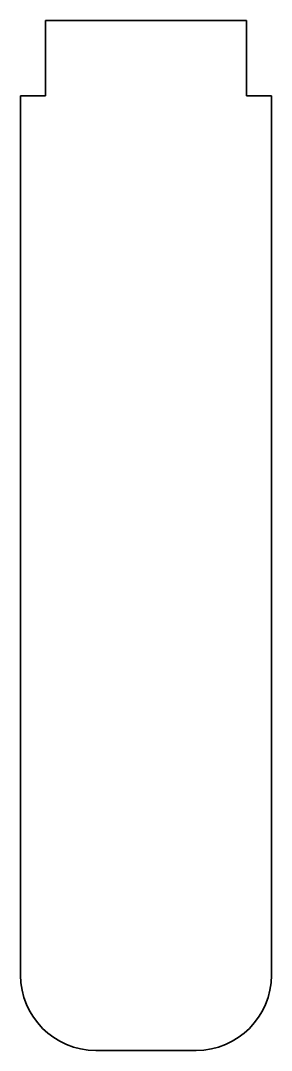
# Model space of a CAD drawing. Header units: inches. Extents: x 0 to 10, y 0 to 41.
import ezdxf

# ---------------------------------------------------------------- set-up
doc = ezdxf.new("R2010")
doc.units = ezdxf.units.IN
doc.header["$MEASUREMENT"] = 0
doc.layers.add('SIMUMAK Visible (ISO)', color=7, linetype='Continuous', lineweight=35)

# ---------------------------------------------------------------- blocks, each defined once
blk = doc.blocks.new('3DOF250-04-CSL03_Chapa Sujección Fuelle_3DOF250-04-CSL03')
at = {"layer": 'SIMUMAK Visible (ISO)'}
for p, q in [((-4, 20.5), (-4, 17.5)), ((4, 20.5), (-4, 20.5)), ((4, 17.5), (4, 20.5)), ((-5, -17.5), (-5, 17.5)), ((-5, 17.5), (-4, 17.5)), ((4, 17.5), (5, 17.5)), ((5, 17.5), (5, -17.5)), ((2, -20.5), (-2, -20.5))]:
    blk.add_line(p, q, dxfattribs=at)
at = {"layer": 'SIMUMAK Visible (ISO)', "extrusion": (0, 0, -1)}
for centre, start, end in [((2, -17.5), 270, 0), ((-2, -17.5), 180, 270)]:
    blk.add_arc(centre, 3, start, end, dxfattribs=at)

msp = doc.modelspace()

# ---------------------------------------------------------------- block references
msp.add_blockref('3DOF250-04-CSL03_Chapa Sujección Fuelle_3DOF250-04-CSL03', (5, 20.5))

doc.saveas('drawing.dxf')
